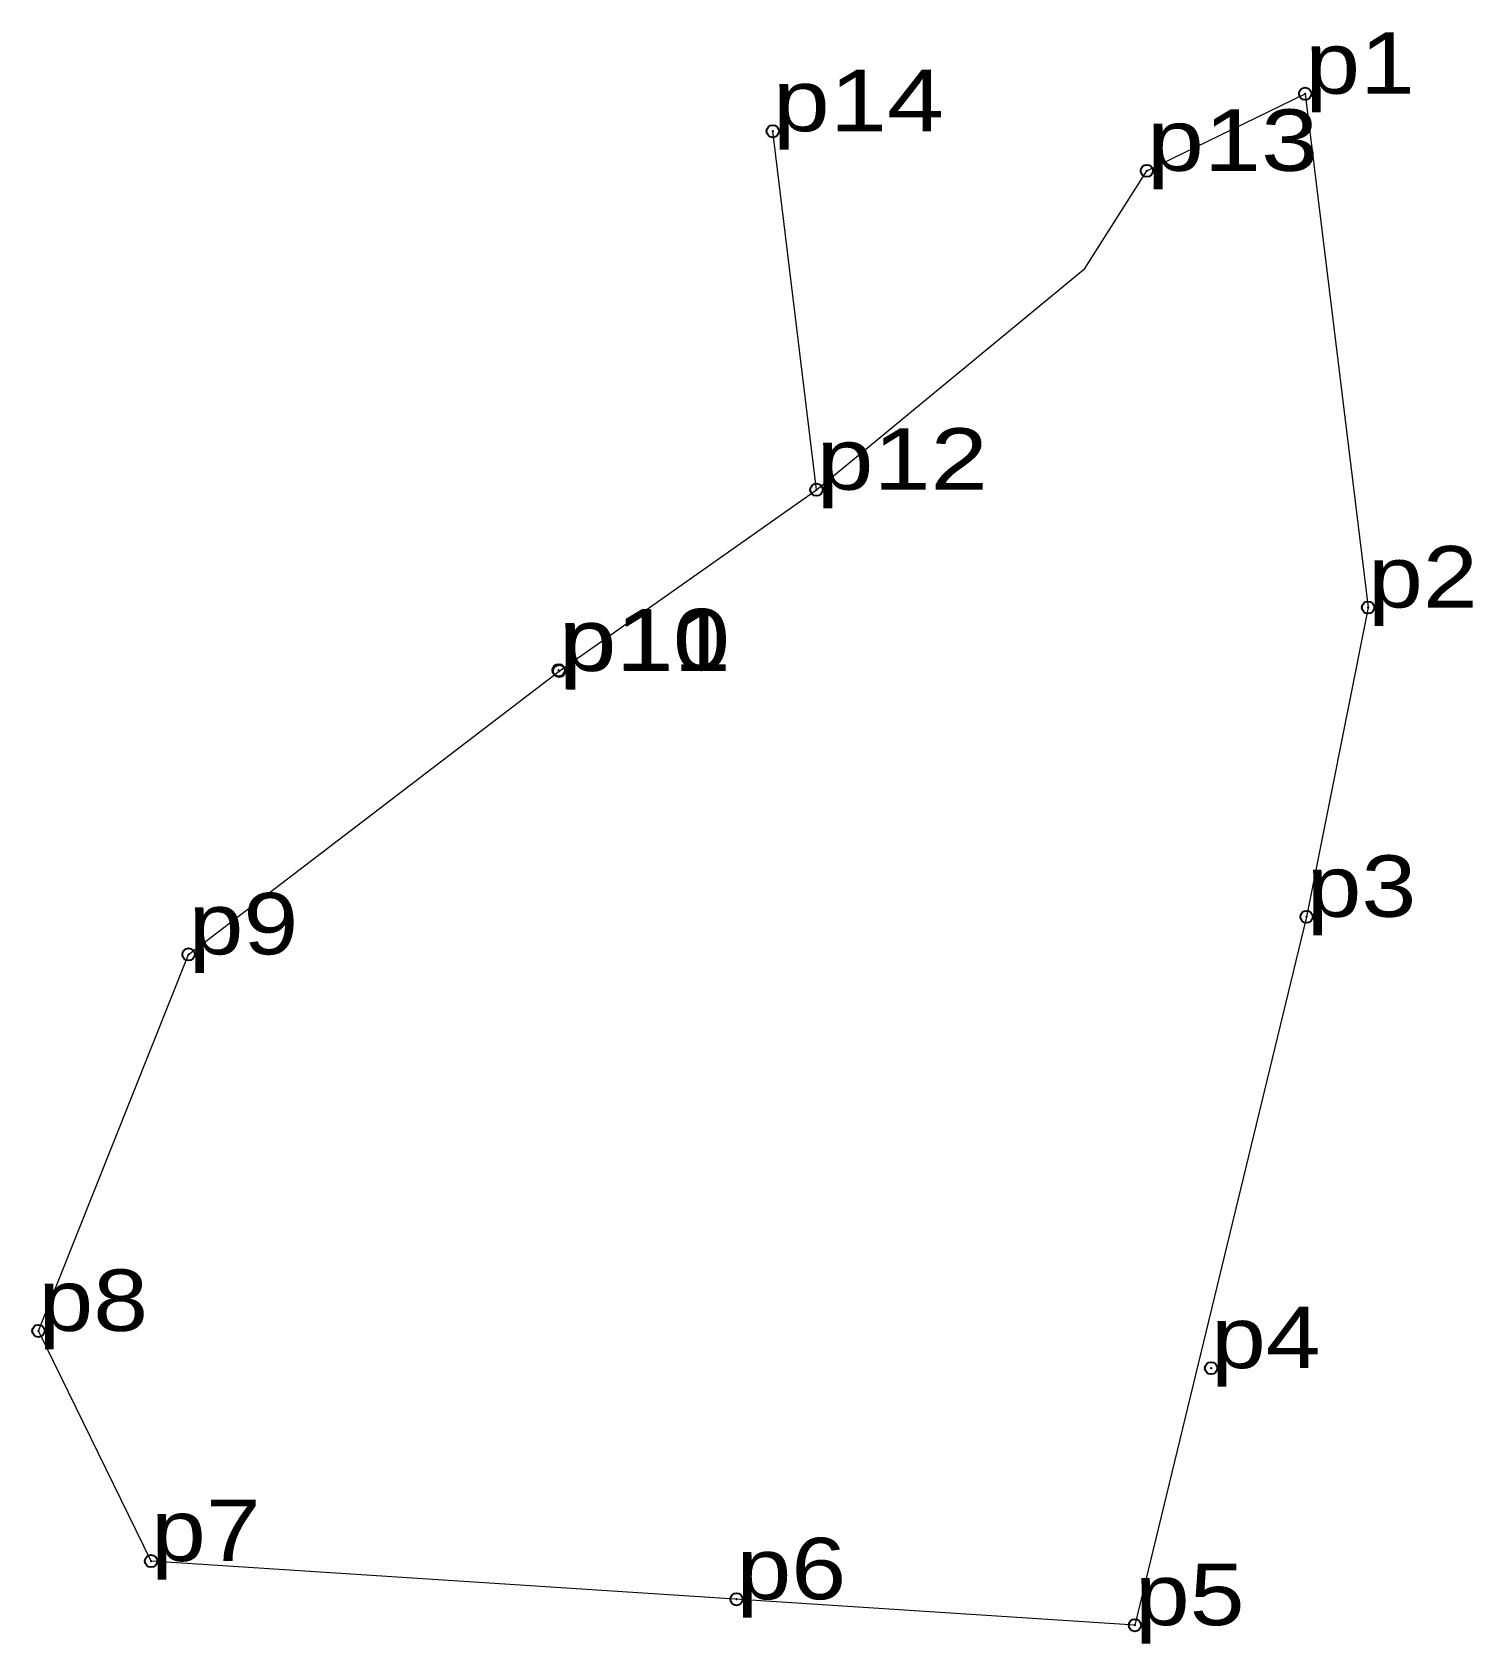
# Model space of a CAD drawing. Header units: metres. Extents: x 550100.1 to 550142.3, y 1840815.2 to 1840862.4.
import ezdxf

# ---------------------------------------------------------------- set-up
doc = ezdxf.new("R2010")
doc.units = ezdxf.units.M
doc.header["$LTSCALE"] = 0.72
doc.header["$PDMODE"] = 32
doc.header["$PDSIZE"] = 0.36
doc.layers.add('12', color=7, linetype='Continuous')
doc.layers.add('7', color=7, linetype='Continuous')
doc.layers.add('36', color=7, linetype='Continuous', lineweight=13)

msp = doc.modelspace()

# ---------------------------------------------------------------- linework, layer by layer
at = {"layer": '36'}
msp.add_line((550123.12, 1840849.04), (550121.84, 1840859.54), dxfattribs=at)
msp.add_lwpolyline([(550137.44, 1840860.64), (550139.28, 1840845.59), (550137.48, 1840836.53), (550132.45, 1840815.78), (550103.63, 1840817.66), (550100.33, 1840824.4), (550104.73, 1840835.43), (550115.59, 1840843.73), (550123.12, 1840849.04), (550130.98, 1840855.52), (550132.8, 1840858.38)], close=True, dxfattribs=at)
at = {"layer": '7'}
for p in [(550137.44, 1840860.64), (550121.84, 1840859.54), (550132.8, 1840858.38), (550123.12, 1840849.04), (550139.28, 1840845.59), (550115.57, 1840843.75), (550115.59, 1840843.73), (550137.48, 1840836.53), (550104.73, 1840835.43), (550100.33, 1840824.4), (550134.68, 1840823.31), (550103.63, 1840817.66), (550120.78, 1840816.54), (550132.45, 1840815.78)]:
    msp.add_point(p, dxfattribs=at)

# ---------------------------------------------------------------- texts
at = {"layer": '12'}
for s, width, p in [('p1', 1.2, (550137.44, 1840860.64)), ('p1', 1.2, (550137.44, 1840860.64)), ('p1', 1.2, (550137.44, 1840860.64)), ('p1', 1.2, (550137.44, 1840860.64)), ('p14', 1.25, (550121.84, 1840859.54)), ('p14', 1.25, (550121.84, 1840859.54)), ('p14', 1.25, (550121.84, 1840859.54)), ('p14', 1.25, (550121.84, 1840859.54)), ('p13', 1.25, (550132.8, 1840858.38)), ('p13', 1.25, (550132.8, 1840858.38)), ('p13', 1.25, (550132.8, 1840858.38)), ('p13', 1.25, (550132.8, 1840858.38)), ('p12', 1.25, (550123.12, 1840849.04)), ('p12', 1.25, (550123.12, 1840849.04)), ('p12', 1.25, (550123.12, 1840849.04)), ('p12', 1.25, (550123.12, 1840849.04)), ('p2', 1.2, (550139.28, 1840845.59)), ('p2', 1.2, (550139.28, 1840845.59)), ('p2', 1.2, (550139.28, 1840845.59)), ('p2', 1.2, (550139.28, 1840845.59)), ('p10', 1.25, (550115.57, 1840843.75)), ('p10', 1.25, (550115.57, 1840843.75)), ('p10', 1.25, (550115.57, 1840843.75)), ('p10', 1.25, (550115.57, 1840843.75)), ('p11', 1.25, (550115.59, 1840843.73)), ('p11', 1.25, (550115.59, 1840843.73)), ('p11', 1.25, (550115.59, 1840843.73)), ('p11', 1.25, (550115.59, 1840843.73)), ('p3', 1.2, (550137.48, 1840836.53)), ('p3', 1.2, (550137.48, 1840836.53)), ('p3', 1.2, (550137.48, 1840836.53)), ('p3', 1.2, (550137.48, 1840836.53)), ('p9', 1.2, (550104.73, 1840835.43)), ('p9', 1.2, (550104.73, 1840835.43)), ('p9', 1.2, (550104.73, 1840835.43)), ('p9', 1.2, (550104.73, 1840835.43)), ('p8', 1.2, (550100.33, 1840824.4)), ('p8', 1.2, (550100.33, 1840824.4)), ('p8', 1.2, (550100.33, 1840824.4)), ('p8', 1.2, (550100.33, 1840824.4)), ('p4', 1.2, (550134.68, 1840823.31)), ('p4', 1.2, (550134.68, 1840823.31)), ('p4', 1.2, (550134.68, 1840823.31)), ('p4', 1.2, (550134.68, 1840823.31)), ('p7', 1.2, (550103.63, 1840817.66)), ('p7', 1.2, (550103.63, 1840817.66)), ('p7', 1.2, (550103.63, 1840817.66)), ('p7', 1.2, (550103.63, 1840817.66)), ('p6', 1.2, (550120.78, 1840816.54)), ('p6', 1.2, (550120.78, 1840816.54)), ('p6', 1.2, (550120.78, 1840816.54)), ('p6', 1.2, (550120.78, 1840816.54)), ('p5', 1.2, (550132.45, 1840815.78)), ('p5', 1.2, (550132.45, 1840815.78)), ('p5', 1.2, (550132.45, 1840815.78)), ('p5', 1.2, (550132.45, 1840815.78))]:
    msp.add_text(s, height=1.8, dxfattribs=dict(at, width=width)).set_placement(p)

doc.saveas('drawing.dxf')
